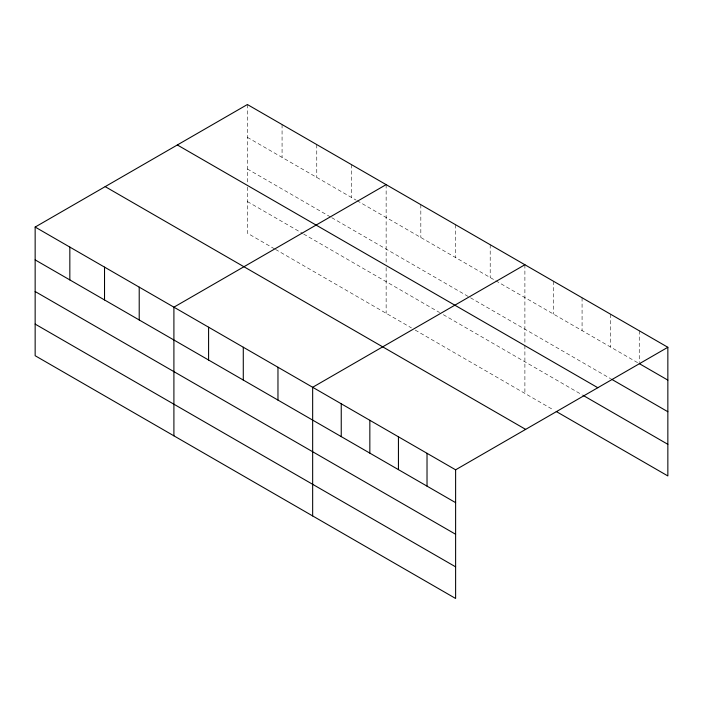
<?xml version="1.0" encoding="UTF-8"?>
<svg xmlns="http://www.w3.org/2000/svg" width="703" height="703" viewBox="0 0 703 703"><rect width="100%" height="100%" fill="white"/><g stroke="black" fill="none" stroke-linecap="round" stroke-linejoin="round"><path stroke-width="0.53" stroke-dasharray="3.52 2.64" d="M247.386 137.357L356.14 200.144M357.08 200.689L494.894 280.251M495.826 280.796L638.333 363.073M247.386 168.984L330.823 217.157M331.763 217.693L469.578 297.264M470.518 297.8L610.67 378.715M247.386 201.559L302.703 233.493M303.634 234.037L439.577 312.519M443.329 314.689L582.075 394.796M274.574 248.88L247.386 233.185L247.386 185.267M275.514 249.424L411.448 327.906M415.201 330.076L553.481 409.911M639.255 330.779L639.255 362.511M610.67 314.267L610.67 347.097M582.075 297.764L582.075 330.586M553.481 281.253L553.481 314.083M524.895 264.75L524.895 344.4M524.895 345.489L524.895 393.399M490.202 244.723L490.202 277.544M455.518 224.696L455.518 257.518M420.825 204.67L420.825 237.491M386.14 184.634L386.14 263.203M386.14 267.553L386.14 313.292M351.447 164.607L351.447 197.438M316.763 144.581L316.763 177.411M282.07 124.554L282.07 157.384M247.386 104.527L247.386 184.186"/><path stroke-width="1.05" d="M455.614 534.262L455.614 469.815L35.15 227.06L35.15 355.718L455.614 598.473L455.614 534.262L35.15 291.517M35.15 227.06L247.386 104.527L667.85 347.282L667.85 475.94L556.249 411.501M386.14 184.634L173.905 307.176L173.905 435.825M524.895 264.75L312.659 387.283L312.659 515.932M455.614 469.815L667.85 347.282M639.255 363.6L667.85 380.112M611.592 379.251L667.85 411.73M177.349 144.967L597.814 387.722M582.998 395.323L667.85 444.314M105.186 186.629L525.651 429.384M35.15 259.89L455.614 502.645M35.15 324.092L455.614 566.846M427.02 453.312L427.02 486.133M398.434 436.8L398.434 469.63M369.84 420.297L369.84 453.119M341.245 403.786L341.245 436.616M277.966 367.256L277.966 400.077M243.282 347.229L243.282 380.051M208.589 327.203L208.589 360.024M139.212 287.149L139.212 319.97M104.527 267.114L104.527 299.944M69.834 247.087L69.834 279.917"/></g></svg>
